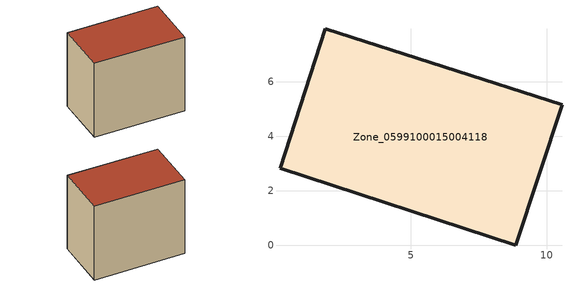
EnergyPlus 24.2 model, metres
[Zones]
Zone_0599100015004118
 floor ground (C_G): 0.19,2.83 1.85,7.95 10.55,5.16 8.86,0 z0.87
 wall outside (C_F): 8.86,0 10.55,5.16 1.85,7.95 0.19,2.83 8.86,0 z0.87:8.98
 roof outside (C_R): 1.85,7.95 0.19,2.83 8.86,0 10.55,5.16 z8.98
[BUILDING]
Pand.0599100015004118: North Axis=0; Terrain=City; Loads Convergence Tolerance Value=0.04; Temperature Convergence Tolerance Value=0.4; Solar Distribution=FullExterior; Maximum Number of Warmup Days=25; Minimum Number of Warmup Days=1
[Site:Location]
Rotterdam.The.Hague.AP_ZH_NLD Design_Conditions: Latitude=51.96; Longitude=4.45; Time Zone=1; Elevation=-4.5
[SITE:GROUNDTEMPERATURE:BUILDINGSURFACE]
18, 18, 18, 18, 18, 18, 18, 18, 18, 18, 18, 18
[MATERIAL] Thermal Absorptance=0.9; Solar Absorptance=0.7; Visible Absorptance=0.7
Name | Roughness | Thickness | Conductivity | Density | Specific Heat
G.TI.1975-1991 | MediumSmooth | 0.15 | 0.288461 | 540 | 1210
F.TI.1975-1991 | Rough | 0.3 | 0.230769 | 1920 | 840
R.TI.1975-1991 | MediumRough | 0.2 | 0.153846 | 1500 | 1000
[CONSTRUCTION]
C_G: G.TI.1975-1991
C_F: F.TI.1975-1991
C_R: R.TI.1975-1991
[ZONE]
Zone_0599100015004118: Type=1; Multiplier=1; Ceiling Height=Autocalculate; Volume=Autocalculate; Floor Area=autocalculate; Part of Total Floor Area=Yes
[ZONEINFILTRATION:DESIGNFLOWRATE]
Infil_Zone_0599100015004118: Zone or ZoneList or Space or SpaceList=Zone_0599100015004118; Schedule=AlwaysOn; Design Flow Rate Calculation Method=Flow/Area; Flow Rate per Floor Area=0.003; Constant Term Coefficient=1; Temperature Term Coefficient=0; Velocity Term Coefficient=0; Velocity Squared Term Coefficient=0
[HVACTEMPLATE:ZONE:IDEALLOADSAIRSYSTEM]
Zone_0599100015004118: Maximum Heating Supply Air Temperature=50; Minimum Cooling Supply Air Temperature=13; Maximum Heating Supply Air Humidity Ratio=0.0156; Minimum Cooling Supply Air Humidity Ratio=0.0077; Heating Limit=NoLimit; Cooling Limit=NoLimit; Dehumidification Control Type=ConstantSensibleHeatRatio; Cooling Sensible Heat Ratio=0.7; Dehumidification Setpoint=60; Humidification Control Type=None; Humidification Setpoint=30; Outdoor Air Method=None; Outdoor Air Flow Rate per Person=0.00944; Outdoor Air Flow Rate per Zone Floor Area=0; Outdoor Air Flow Rate per Zone=0; Demand Controlled Ventilation Type=None; Outdoor Air Economizer Type=NoEconomizer; Heat Recovery Type=None; Sensible Heat Recovery Effectiveness=0.7; Latent Heat Recovery Effectiveness=0.65
[ZONECONTROL:THERMOSTAT]
ThermostatControl_Zone_0599100015004118: Zone or ZoneList=Zone_0599100015004118; Control Type Schedule=DualSetpointControlType; Control 1=Thermostat_Zone_0599100015004118; Temperature Difference Between Cutout And Setpoint=0
[THERMOSTATSETPOINT:DUALSETPOINT]
Thermostat_Zone_0599100015004118: Heating Setpoint Temperature Schedule=HeatingSetpoint_Zone_0599100015004118; Cooling Setpoint Temperature Schedule=CoolingSetpoint_Zone_0599100015004118
[SCHEDULE:COMPACT]
HeatingSetpoint_Zone_0599100015004118: Through: 12/31, For: AllDays, Until: 24:00, 21
CoolingSetpoint_Zone_0599100015004118: Through: 12/31, For: AllDays, Until: 24:00, 24
DualSetpointControlType: Through: 12/31, For: AllDays, Until: 24:00, 4
AlwaysOn: Through: 12/31, For: AllDays, Until: 24:00, 1
